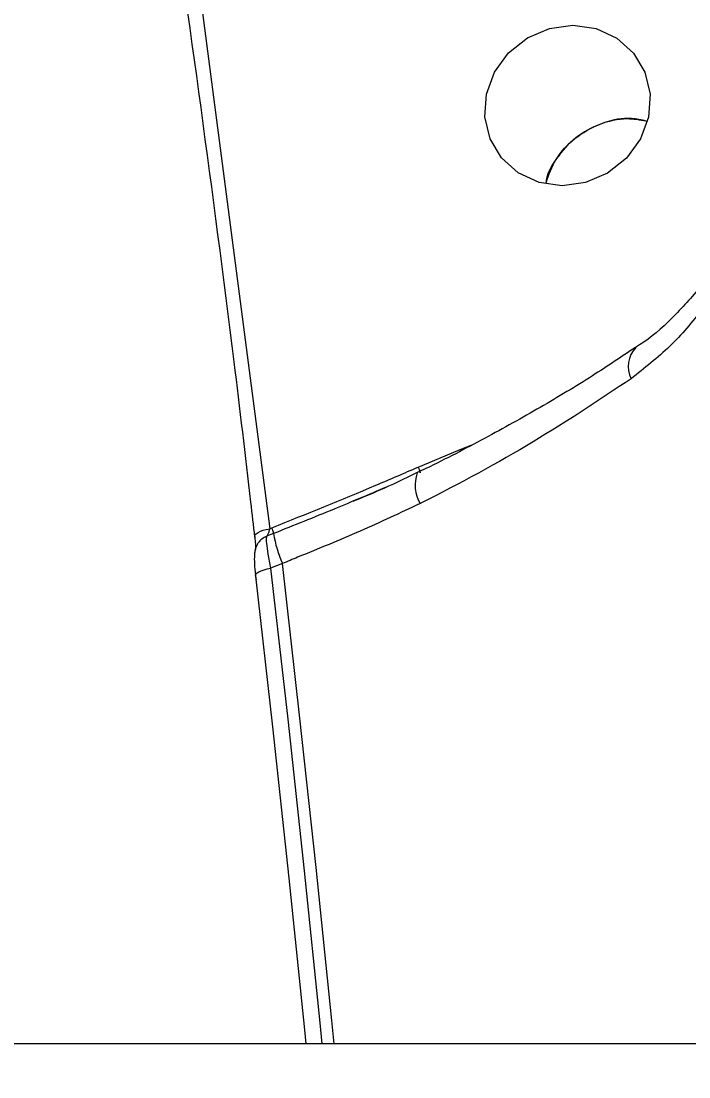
# Model space of a CAD drawing. Header units: millimetres. Extents: x -6523 to 7556, y -5559 to 6101.
# Drawn here: x -2162.4 to -2126.8, y 686.3 to 742.6 of the extents above; entities that cross this region are included whole.
import ezdxf

# ---------------------------------------------------------------- set-up
doc = ezdxf.new("R2010")
doc.units = ezdxf.units.MM
doc.layers.add('DIKOM_ОБЪЕКТ', color=7, linetype='Continuous')
doc.layers.add('DIKOM_РАЗМЕР_ЗОНА', color=7, linetype='Continuous')
doc.styles.add('style1', font='arial.ttf', dxfattribs={"width": 0.8})
doc.dimstyles.new('1-50', dxfattribs={"dimtxt": 300, "dimasz": 200, "dimexe": 100, "dimexo": 0, "dimgap": 100, "dimtad": 1, "dimtxsty": 'style1', "dimcen": 200, "dimclrd": 7, "dimclre": 7, "dimclrt": 7, "dimadec": 1, "dimazin": 2, "dimtfac": 1, "dimtmove": 0, "dimatfit": 2, "dimfxl": 0, "dimlwd": 25, "dimlwe": 18, "dimarcsym": 0})

# ---------------------------------------------------------------- blocks, each defined once
blk = doc.blocks.new('*D13')
at = {"layer": 'Defpoints', "color": 0, "transparency": 16777216}
for p in [(-2358.182, 6101.03), (4341.706, -4605.145), (7455.882, -4605.145)]:
    blk.add_point(p, dxfattribs=at)
at = {"layer": 'DIKOM_РАЗМЕР_ЗОНА', "color": 7, "lineweight": 18, "transparency": 16777216}
for p, q in [((-2358.182, 6101.03), (7555.882, 6101.03)), ((4341.706, -4605.145), (7555.882, -4605.145))]:
    blk.add_line(p, q, dxfattribs=at)
at = {"layer": 'DIKOM_РАЗМЕР_ЗОНА', "color": 7, "lineweight": 25, "transparency": 16777216}
blk.add_line((7455.882, 5701.03), (7455.882, -4205.145), dxfattribs=at)
at = {"layer": 'DIKOM_РАЗМЕР_ЗОНА', "color": 7, "transparency": 16777216}
for points in [[(7389.215, 5701.03), (7522.548, 5701.03), (7455.882, 6101.03)], [(7389.215, -4205.145), (7522.548, -4205.145), (7455.882, -4605.145)]]:
    blk.add_solid(points, dxfattribs=at)
at = {"layer": 'DIKOM_РАЗМЕР_ЗОНА', "color": 7, "transparency": 16777216, "insert": (7222.71, 375.606), "char_height": 300, "attachment_point": 5, "rotation": 90, "style": 'style1'}
blk.add_mtext('10700', dxfattribs=at)

msp = doc.modelspace()

# ---------------------------------------------------------------- linework, layer by layer
at = {"layer": 'DIKOM_ОБЪЕКТ', "color": 7, "linetype": 'Continuous', "lineweight": 15}
for p, q in [((-2153.935, 752.007), (-2149.176, 715.524)), ((-2139.151, 719.69), (-2138.406, 719.987)), ((-2141.256, 718.809), (-2139.151, 719.69)), ((-2149.176, 715.524), (-2149.058, 715.571)), ((-2149.964, 715.061), (-2149.976, 715.103)), ((-2148.967, 715.266), (-2149.34, 715.117)), ((-2149.834, 714.691), (-2149.787, 714.766)), ((-2148.502, 713.663), (-2149.129, 713.413)), ((-1122.878, 688.066), (-2322.878, 688.066))]:
    msp.add_line(p, q, dxfattribs=at)
at = {"layer": 'DIKOM_ОБЪЕКТ', "color": 7, "linetype": 'Continuous', "lineweight": 15, "flags": 128}
for points in [[(-2137.699, 737.482), (-2137.617, 738.7), (-2137.184, 739.868), (-2136.437, 740.891), (-2135.435, 741.687), (-2134.261, 742.192), (-2133.008, 742.364), (-2131.778, 742.189), (-2130.672, 741.682), (-2129.778, 740.883), (-2129.169, 739.858), (-2128.895, 738.689), (-2128.978, 737.472), (-2129.41, 736.304), (-2130.157, 735.28), (-2131.159, 734.484), (-2132.334, 733.98), (-2133.587, 733.808), (-2134.816, 733.983), (-2135.923, 734.49), (-2136.816, 735.289), (-2137.425, 736.314), (-2137.699, 737.482)], [(-2141.256, 718.809), (-2141.227, 718.736), (-2141.201, 718.67), (-2141.18, 718.613), (-2141.165, 718.567), (-2141.155, 718.533), (-2141.151, 718.513), (-2141.154, 718.506), (-2141.162, 718.513)], [(-2149.976, 715.103), (-2149.976, 715.124), (-2149.952, 715.19), (-2149.892, 715.257), (-2149.799, 715.323), (-2149.675, 715.384), (-2149.527, 715.44), (-2149.358, 715.487), (-2149.176, 715.524)], [(-2149.922, 712.985), (-2149.933, 713.042), (-2149.907, 713.102), (-2149.846, 713.163), (-2149.752, 713.224), (-2149.628, 713.281), (-2149.48, 713.332), (-2149.311, 713.377), (-2149.129, 713.413)], [(-2149.129, 713.413), (-2148.217, 705.37), (-2147.343, 697.291), (-2146.51, 689.176), (-2146.399, 688.066)], [(-2145.745, 688.066), (-2145.868, 689.305), (-2146.706, 697.46), (-2147.584, 705.58), (-2148.502, 713.663)], [(-2147.235, 688.066), (-2147.309, 688.802), (-2148.141, 696.899), (-2149.012, 704.96), (-2149.922, 712.985)]]:
    msp.add_lwpolyline(points, dxfattribs=at)
at = {"layer": 'DIKOM_ОБЪЕКТ', "color": 7, "linetype": 'Continuous', "lineweight": 15}
for centre, radius, start, end in [((-2128.592, 724.172), 1.469, 136.497, 206.2335), ((-2139.454, 717.851), 1.968, 160.7101, 210.0645), ((-2150.317, 715.028), 1.371, 9.9748, 23.2992), ((-2148.986, 714.207), 0.976, 111.2178, 145.0973), ((-2142.508, 716.271), 6.537, 188.8446, 203.5155)]:
    msp.add_arc(centre, radius, start, end, dxfattribs=at)
for points, knots in [([(-2135.879, 757.989), (-2134.788, 758.21), (-2132.561, 758.662), (-2130.576, 758.537), (-2128.805, 758.246), (-2127.247, 757.795), (-2125.455, 756.77), (-2124.018, 755.419), (-2123.034, 753.998), (-2122.316, 752.482), (-2121.709, 750.715), (-2121.187, 748.192), (-2120.972, 745.248), (-2121.014, 742.641), (-2121.235, 739.947), (-2121.763, 736.849), (-2122.749, 733.438), (-2124.153, 730.187), (-2125.877, 727.438), (-2127.799, 725.174), (-2129.202, 724.076), (-2129.91, 723.522)], [0, 0, 0, 0, 0.0713182, 0.1455335, 0.1511414, 0.2166827, 0.2835491, 0.3372081, 0.391821, 0.4251653, 0.4591146, 0.5134565, 0.5679405, 0.604074, 0.6411268, 0.7022445, 0.7649107, 0.8302378, 0.8968699, 0.9479876, 1, 1, 1, 1]), ([(-2122.886, 752.543), (-2122.81, 752.427), (-2122.57, 752.066), (-2122.217, 751.277), (-2121.846, 750.2), (-2121.557, 749.013), (-2121.34, 747.705), (-2121.202, 746.259), (-2121.147, 744.668), (-2121.184, 742.944), (-2121.33, 741.093), (-2121.612, 739.142), (-2122.057, 737.058), (-2122.705, 734.881), (-2123.595, 732.653), (-2124.735, 730.479), (-2126.116, 728.457), (-2127.704, 726.735), (-2128.892, 725.649), (-2129.594, 725.235), (-2129.665, 725.193)], [0, 0, 0, 0, 0.024284, 0.075946, 0.122113, 0.164732, 0.205047, 0.247492, 0.291561, 0.339965, 0.393167, 0.450876, 0.514075, 0.587081, 0.664669, 0.747381, 0.83178, 0.913274, 0.991151, 1, 1, 1, 1]), ([(-2149.964, 715.061), (-2150.036, 715.685), (-2150.393, 718.806), (-2151.837, 730.983), (-2153.453, 742.492), (-2154.72, 751.515)], [0, 0, 0, 0, 0.051224, 0.256127, 1, 1, 1, 1]), ([(-2129.107, 737.258), (-2129.365, 737.316), (-2130.099, 737.483), (-2131.385, 737.225), (-2132.763, 736.545), (-2133.805, 735.45), (-2134.381, 734.529), (-2134.441, 734.013), (-2134.445, 733.975)], [0, 0, 0, 0, 0.117279, 0.33372, 0.55017, 0.766612, 0.983069, 1, 1, 1, 1]), ([(-2134.444, 733.975), (-2134.292, 734.4), (-2133.973, 735.29), (-2132.944, 736.391), (-2131.621, 737.147), (-2130.264, 737.474), (-2129.443, 737.328), (-2129.105, 737.267)], [0, 0, 0, 0, 0.198423, 0.415062, 0.631707, 0.848344, 1, 1, 1, 1]), ([(-2129.67, 725.193), (-2130.425, 724.687), (-2132.033, 723.608), (-2134.731, 721.982), (-2137.706, 720.332), (-2139.917, 719.17), (-2141.159, 718.585), (-2141.316, 718.512)], [0, 0, 0, 0, 0.218352, 0.465315, 0.714116, 0.964038, 1, 1, 1, 1]), ([(-2129.91, 723.522), (-2131.603, 722.39), (-2135.039, 720.094), (-2139.052, 717.926), (-2141.145, 716.871), (-2141.157, 716.865)], [0, 0, 0, 0, 0.491391, 0.997064, 1, 1, 1, 1]), ([(-2149.058, 715.571), (-2147.207, 716.317), (-2144.596, 717.37), (-2142.009, 718.485), (-2141.256, 718.809)], [0, 0, 0, 0, 0.708825, 1, 1, 1, 1]), ([(-2141.314, 718.513), (-2141.986, 718.185), (-2143.101, 717.641), (-2144.28, 717.169), (-2144.749, 716.982)], [0, 0, 0, 0, 0.6017855, 1, 1, 1, 1]), ([(-2142.963, 717.739), (-2143.89, 717.345), (-2145.881, 716.5), (-2147.892, 715.696), (-2148.967, 715.266)], [0, 0, 0, 0, 0.4655159, 1, 1, 1, 1]), ([(-2141.157, 716.865), (-2142.217, 716.366), (-2144.346, 715.363), (-2146.841, 714.351), (-2148.23, 713.775), (-2148.502, 713.663)], [0, 0, 0, 0, 0.443903, 0.891112, 1, 1, 1, 1]), ([(-2149.176, 715.524), (-2149.194, 715.461), (-2149.23, 715.34), (-2149.286, 715.199), (-2149.322, 715.135), (-2149.337, 715.119), (-2149.34, 715.117)], [0, 0, 0, 0, 0.334457, 0.654955, 0.951704, 1, 1, 1, 1]), ([(-2149.978, 715.103), (-2149.972, 715.06), (-2149.951, 714.884), (-2149.935, 714.649), (-2149.93, 714.473), (-2149.934, 714.409), (-2149.933, 714.415), (-2149.933, 714.417)], [0, 0, 0, 0, 0.1207032, 0.4984875, 0.7749829, 0.9529775, 1, 1, 1, 1]), ([(-2149.34, 715.117), (-2149.344, 715.104), (-2149.365, 715.04), (-2149.36, 714.773), (-2149.285, 714.192), (-2149.181, 713.672), (-2149.129, 713.413)], [0, 0, 0, 0, 0.081403, 0.385802, 0.693746, 1, 1, 1, 1]), ([(-2149.831, 714.689), (-2149.861, 714.632), (-2149.925, 714.51), (-2149.971, 714.312), (-2150.002, 714.046), (-2149.995, 713.666), (-2149.955, 713.183), (-2149.915, 712.874), (-2149.905, 712.791)], [0, 0, 0, 0, 0.087612, 0.189509, 0.317367, 0.594706, 0.891273, 1, 1, 1, 1]), ([(-2149.898, 714.549), (-2149.897, 714.553), (-2149.891, 714.575), (-2149.875, 714.602), (-2149.862, 714.624)], [0, 0, 0, 0, 0.211223, 1, 1, 1, 1])]:
    msp.add_open_spline(points, degree=3, knots=knots, dxfattribs=at)

# ---------------------------------------------------------------- dimensions: what is measured, and where the dimension line sits
at = {"layer": 'DIKOM_РАЗМЕР_ЗОНА'}
dim = msp.add_linear_dim(base=(7455.882, -4605.145), p1=(-2358.182, 6101.03), p2=(4341.706, -4605.145), angle=90, text='10700', dimstyle='1-50', override={"dimasz": 400, "dimgap": 80}, dxfattribs=at)
dim.commit()
dim.dimension.update_dxf_attribs({"geometry": '*D13', "text_midpoint": (7455.882, 375.606), "dimtype": 160})

doc.saveas('drawing.dxf')
